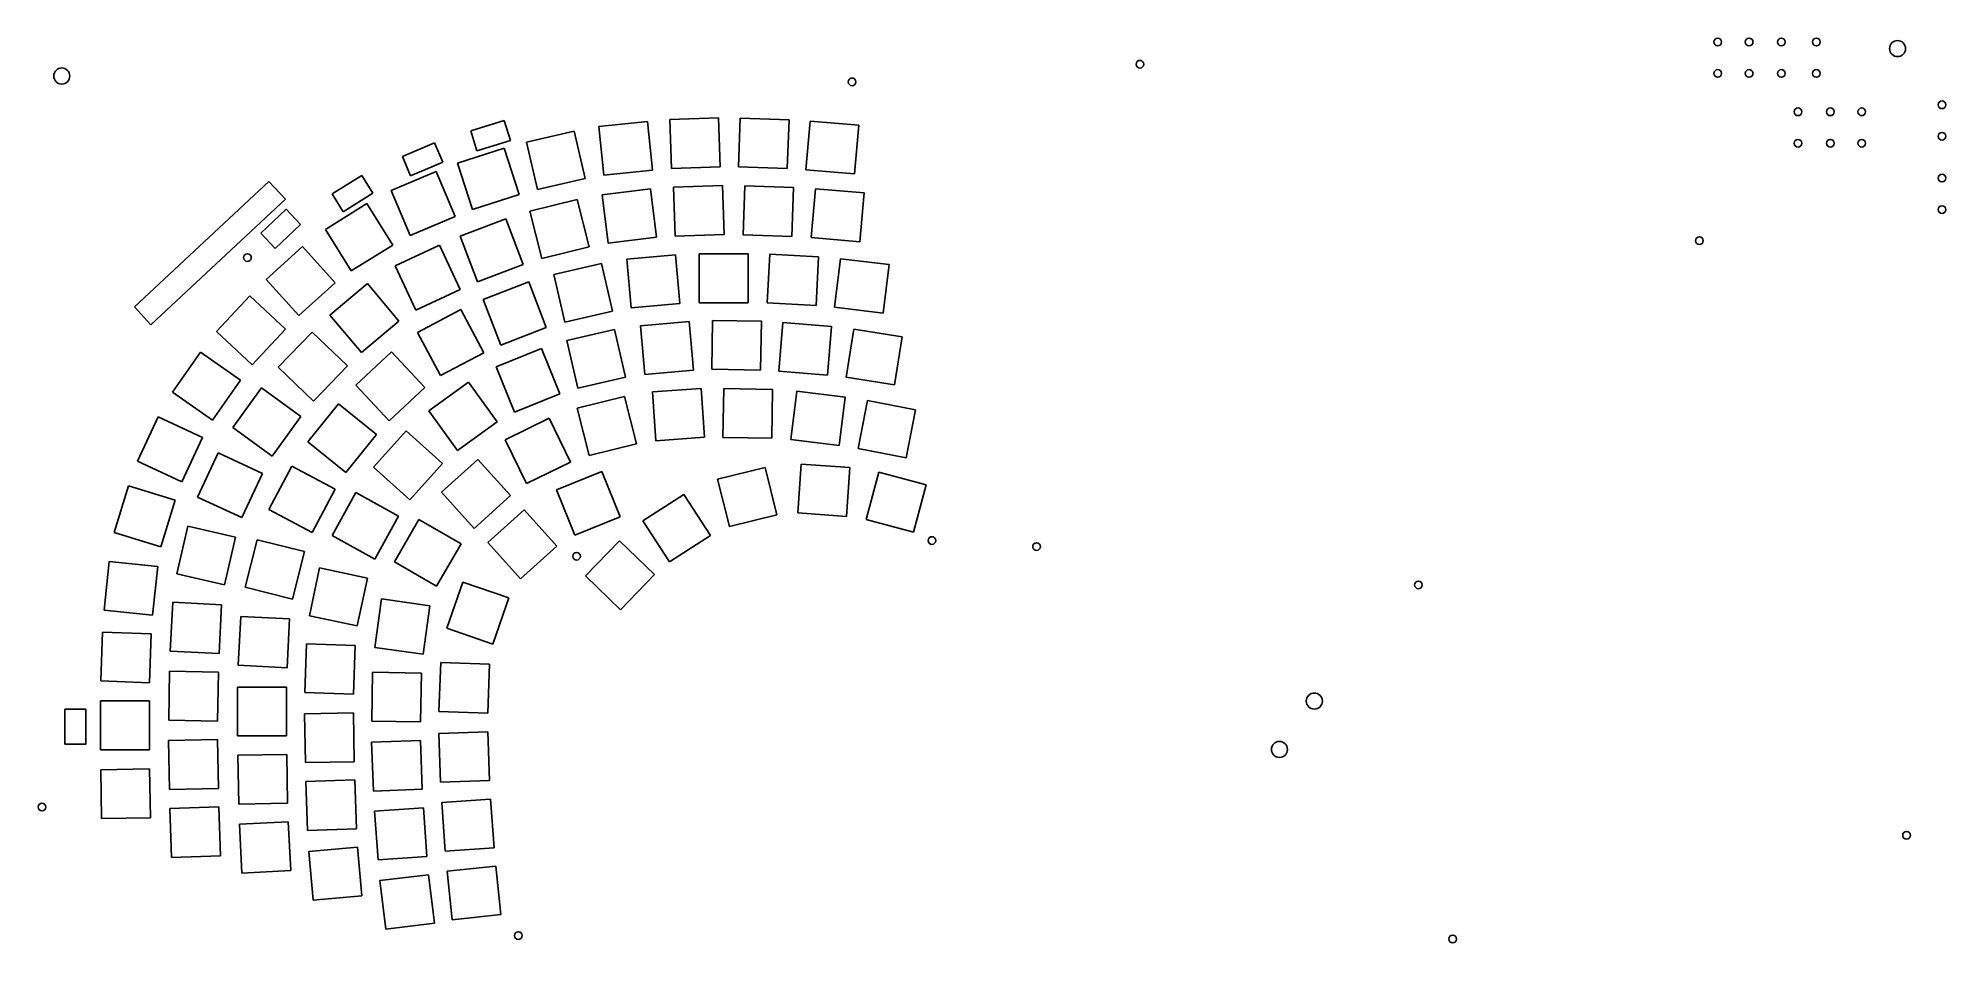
# Model space of a CAD drawing. Extents: x -388 to 580, y -1074 to -22.
# Drawn here: x 34 to 580, y -282 to -22 of the extents above; entities outside this region: 8.
import ezdxf

# ---------------------------------------------------------------- set-up
doc = ezdxf.new("R2010")
doc.units = 0
doc.layers.add('BLACK', color=7, linetype='CONTINUOUS')

msp = doc.modelspace()

# ---------------------------------------------------------------- linework, layer by layer
at = {"layer": 'BLACK', "linetype": 'CONTINUOUS'}
for p, q in [((167.327, -45.9824), (157.764, -48.9066)), ((157.764, -48.9066), (159.518, -54.6444)), ((169.081, -51.7202), (167.327, -45.9824)), ((187.343, -49.0106), (173.702, -52.1601)), ((187.343, -49.0106), (173.702, -52.1601)), ((190.493, -62.6518), (187.343, -49.0106)), ((208.366, -46.27), (194.442, -47.7331)), ((208.366, -46.27), (194.442, -47.7331)), ((194.442, -47.7331), (195.905, -61.6566)), ((194.442, -47.7331), (195.905, -61.6566)), ((209.829, -60.1936), (208.366, -46.27)), ((228.735, -45.2412), (214.744, -45.73)), ((228.735, -45.2412), (214.744, -45.73)), ((214.744, -45.73), (215.233, -59.7208)), ((214.744, -45.73), (215.233, -59.7208)), ((229.223, -59.232), (228.735, -45.2412)), ((234.933, -45.2746), (234.443, -59.2658)), ((234.933, -45.2746), (234.443, -59.2658)), ((248.924, -45.7639), (234.933, -45.2746)), ((248.924, -45.7639), (234.933, -45.2746)), ((248.435, -59.7551), (248.924, -45.7639)), ((254.942, -46.1411), (253.722, -60.0882)), ((254.942, -46.1411), (253.722, -60.0882)), ((268.889, -47.3615), (254.942, -46.1411)), ((268.889, -47.3615), (254.942, -46.1411)), ((267.669, -61.3085), (268.889, -47.3615)), ((147.368, -52.4263), (138.163, -56.3333)), ((149.713, -57.9496), (147.368, -52.4263)), ((167.277, -53.884), (153.962, -58.2103)), ((167.277, -53.884), (153.962, -58.2103)), ((159.518, -54.6444), (169.081, -51.7202)), ((171.603, -67.1991), (167.277, -53.884)), ((173.702, -52.1601), (176.852, -65.8012)), ((173.702, -52.1601), (176.852, -65.8012)), ((138.163, -56.3333), (140.507, -61.8566)), ((140.507, -61.8566), (149.713, -57.9496)), ((153.962, -58.2103), (158.288, -71.5254)), ((153.962, -58.2103), (158.288, -71.5254)), ((215.233, -59.7208), (229.223, -59.232)), ((234.443, -59.2658), (248.435, -59.7551)), ((253.722, -60.0882), (267.669, -61.3085)), ((99.9359, -63.4333), (61.357, -99.4089)), ((104.71, -68.5523), (99.9359, -63.4333)), ((126.505, -61.7428), (118.024, -67.0426)), ((129.685, -66.8311), (126.505, -61.7428)), ((147.787, -60.5973), (134.9, -66.0671)), ((147.787, -60.5973), (134.9, -66.0671)), ((153.257, -73.4844), (147.787, -60.5973)), ((176.852, -65.8012), (190.493, -62.6518)), ((209.258, -65.5527), (195.363, -67.2598)), ((209.258, -65.5527), (195.363, -67.2598)), ((195.905, -61.6566), (209.829, -60.1936)), ((210.965, -79.4485), (209.258, -65.5527)), ((229.848, -64.6263), (215.857, -65.1152)), ((229.848, -64.6263), (215.857, -65.1152)), ((215.857, -65.1152), (216.346, -79.106)), ((215.857, -65.1152), (216.346, -79.106)), ((230.337, -78.6172), (229.848, -64.6263)), ((236.244, -64.7183), (235.754, -78.7096)), ((236.244, -64.7183), (235.754, -78.7096)), ((250.235, -65.2076), (236.244, -64.7183)), ((250.235, -65.2076), (236.244, -64.7183)), ((249.746, -79.1989), (250.235, -65.2076)), ((256.494, -65.5367), (255.274, -79.4837)), ((256.494, -65.5367), (255.274, -79.4837)), ((270.441, -66.757), (256.494, -65.5367)), ((270.441, -66.757), (256.494, -65.5367)), ((66.314, -104.357), (104.71, -68.5523)), ((127.973, -69.7909), (116.1, -77.21)), ((127.973, -69.7909), (116.1, -77.21)), ((118.024, -67.0426), (121.204, -72.1309)), ((121.204, -72.1309), (129.685, -66.8311)), ((135.392, -81.6633), (127.973, -69.7909)), ((134.9, -66.0671), (140.37, -78.9542)), ((134.9, -66.0671), (140.37, -78.9542)), ((158.288, -71.5254), (171.603, -67.1991)), ((188.256, -68.59), (174.672, -71.9773)), ((188.256, -68.59), (174.672, -71.9773)), ((191.643, -82.1739), (188.256, -68.59)), ((195.363, -67.2598), (197.07, -81.1555)), ((195.363, -67.2598), (197.07, -81.1555)), ((269.221, -80.7041), (270.441, -66.757)), ((104.893, -71.4351), (97.5789, -78.2554)), ((101.671, -82.6437), (108.984, -75.8234)), ((108.984, -75.8234), (104.893, -71.4351)), ((140.37, -78.9542), (153.257, -73.4844)), ((167.766, -74.1347), (154.696, -79.1518)), ((167.766, -74.1347), (154.696, -79.1518)), ((172.783, -87.2047), (167.766, -74.1347)), ((174.672, -71.9773), (178.059, -85.5613)), ((174.672, -71.9773), (178.059, -85.5613)), ((97.5789, -78.2554), (101.671, -82.6437)), ((116.1, -77.21), (123.519, -89.0824)), ((116.1, -77.21), (123.519, -89.0824)), ((123.519, -89.0824), (135.392, -81.6633)), ((148.808, -81.7063), (136.12, -87.6225)), ((148.808, -81.7063), (136.12, -87.6225)), ((154.724, -94.3944), (148.808, -81.7063)), ((154.696, -79.1518), (159.713, -92.2218)), ((154.696, -79.1518), (159.713, -92.2218)), ((197.07, -81.1555), (210.965, -79.4485)), ((216.346, -79.106), (230.337, -78.6172)), ((235.754, -78.7096), (249.746, -79.1989)), ((255.274, -79.4837), (269.221, -80.7041)), ((109.496, -82.1294), (99.0916, -91.4977)), ((109.496, -82.1294), (99.0916, -91.4977)), ((118.863, -92.5337), (109.496, -82.1294)), ((159.713, -92.2218), (172.783, -87.2047)), ((178.059, -85.5613), (191.643, -82.1739)), ((195.183, -86.9543), (181.542, -90.1037)), ((195.183, -86.9543), (181.542, -90.1037)), ((198.332, -100.595), (195.183, -86.9543)), ((216.406, -84.5101), (202.459, -85.7302)), ((216.406, -84.5101), (202.459, -85.7302)), ((202.459, -85.7302), (203.679, -99.6776)), ((202.459, -85.7302), (203.679, -99.6776)), ((217.626, -98.4576), (216.406, -84.5101)), ((223.201, -84.1862), (223.2, -98.187)), ((223.201, -84.1862), (223.2, -98.187)), ((237.201, -84.1863), (223.201, -84.1862)), ((237.201, -84.1863), (223.201, -84.1862)), ((237.201, -98.1872), (237.201, -84.1863)), ((243.408, -84.2765), (242.675, -98.2574)), ((243.408, -84.2765), (242.675, -98.2574)), ((257.389, -85.0096), (243.408, -84.2765)), ((257.389, -85.0096), (243.408, -84.2765)), ((256.656, -98.9905), (257.389, -85.0096)), ((263.691, -85.5833), (261.985, -99.4792)), ((263.691, -85.5833), (261.985, -99.4792)), ((277.587, -87.2897), (263.691, -85.5833)), ((277.587, -87.2897), (263.691, -85.5833)), ((275.881, -101.186), (277.587, -87.2897)), ((99.0916, -91.4977), (108.459, -101.902)), ((99.0916, -91.4977), (108.459, -101.902)), ((108.459, -101.902), (118.863, -92.5337)), ((128.137, -92.7269), (117.412, -101.727)), ((128.137, -92.7269), (117.412, -101.727)), ((137.136, -103.452), (128.137, -92.7269)), ((136.12, -87.6225), (142.036, -100.311)), ((136.12, -87.6225), (142.036, -100.311)), ((174.366, -92.2455), (161.296, -97.2626)), ((174.366, -92.2455), (161.296, -97.2626)), ((179.383, -105.315), (174.366, -92.2455)), ((181.542, -90.1037), (184.691, -103.745)), ((181.542, -90.1037), (184.691, -103.745)), ((94.414, -96.1998), (84.866, -106.439)), ((94.414, -96.1998), (84.866, -106.439)), ((104.653, -105.747), (94.414, -96.1998)), ((142.036, -100.311), (154.724, -94.3944)), ((161.296, -97.2626), (166.313, -110.333)), ((161.296, -97.2626), (166.313, -110.333)), ((223.2, -98.187), (237.201, -98.1872)), ((242.675, -98.2574), (256.656, -98.9905)), ((61.357, -99.4089), (66.131, -104.528)), ((117.412, -101.727), (126.412, -112.451)), ((117.412, -101.727), (126.412, -112.451)), ((126.412, -112.451), (137.136, -103.452)), ((154.881, -100.156), (142.52, -106.728)), ((154.881, -100.156), (142.52, -106.728)), ((161.454, -112.517), (154.881, -100.156)), ((184.691, -103.745), (198.332, -100.595)), ((203.679, -99.6776), (217.626, -98.4576)), ((220.336, -103.57), (206.389, -104.79)), ((220.336, -103.57), (206.389, -104.79)), ((221.556, -117.517), (220.336, -103.57)), ((227.022, -103.246), (226.778, -117.243)), ((227.022, -103.246), (226.778, -117.243)), ((241.02, -103.49), (227.022, -103.246)), ((241.02, -103.49), (227.022, -103.246)), ((240.775, -117.488), (241.02, -103.49)), ((247.181, -103.819), (245.961, -117.766)), ((247.181, -103.819), (245.961, -117.766)), ((261.128, -105.039), (247.181, -103.819)), ((261.128, -105.039), (247.181, -103.819)), ((261.985, -99.4792), (275.881, -101.186)), ((66.131, -104.528), (66.314, -104.357)), ((84.866, -106.439), (95.105, -115.987)), ((84.866, -106.439), (95.105, -115.987)), ((95.105, -115.987), (104.653, -105.747)), ((112.314, -106.584), (102.589, -116.654)), ((112.314, -106.584), (102.589, -116.654)), ((122.385, -116.309), (112.314, -106.584)), ((142.52, -106.728), (149.092, -119.09)), ((142.52, -106.728), (149.092, -119.09)), ((166.313, -110.333), (179.383, -105.315)), ((198.94, -105.837), (185.299, -108.987)), ((198.94, -105.837), (185.299, -108.987)), ((185.299, -108.987), (188.448, -122.628)), ((185.299, -108.987), (188.448, -122.628)), ((202.09, -119.478), (198.94, -105.837)), ((206.389, -104.79), (207.609, -118.737)), ((206.389, -104.79), (207.609, -118.737)), ((259.908, -118.986), (261.128, -105.039)), ((267.481, -105.731), (265.29, -119.558)), ((267.481, -105.731), (265.29, -119.558)), ((281.307, -107.922), (267.481, -105.731)), ((281.307, -107.922), (267.481, -105.731)), ((279.117, -121.748), (281.307, -107.922)), ((80.3139, -112.314), (72.2839, -123.782)), ((80.3139, -112.314), (72.2839, -123.782)), ((91.7818, -120.345), (80.3139, -112.314)), ((135.079, -112.289), (124.84, -121.837)), ((135.079, -112.289), (124.84, -121.837)), ((144.627, -122.528), (135.079, -112.289)), ((149.092, -119.09), (161.454, -112.517)), ((178.013, -111.3), (165.032, -116.544)), ((178.013, -111.3), (165.032, -116.544)), ((183.257, -124.281), (178.013, -111.3)), ((102.589, -116.654), (112.66, -126.379)), ((102.589, -116.654), (112.66, -126.379)), ((112.66, -126.379), (122.385, -116.309)), ((165.032, -116.544), (170.276, -129.525)), ((165.032, -116.544), (170.276, -129.525)), ((188.448, -122.628), (202.09, -119.478)), ((207.609, -118.737), (221.556, -117.517)), ((226.778, -117.243), (240.775, -117.488)), ((245.961, -117.766), (259.908, -118.986)), ((265.29, -119.558), (279.117, -121.748)), ((72.2839, -123.782), (83.7518, -131.813)), ((72.2839, -123.782), (83.7518, -131.813)), ((83.7518, -131.813), (91.7818, -120.345)), ((97.7733, -122.602), (89.5442, -133.928)), ((97.7733, -122.602), (89.5442, -133.928)), ((109.099, -130.831), (97.7733, -122.602)), ((124.84, -121.837), (134.388, -132.076)), ((124.84, -121.837), (134.388, -132.076)), ((134.388, -132.076), (144.627, -122.528)), ((157.075, -120.981), (145.749, -129.21)), ((157.075, -120.981), (145.749, -129.21)), ((165.304, -132.307), (157.075, -120.981)), ((170.276, -129.525), (183.257, -124.281)), ((201.821, -125.015), (188.237, -128.402)), ((201.821, -125.015), (188.237, -128.402)), ((205.209, -138.599), (201.821, -125.015)), ((223.744, -122.791), (209.778, -123.769)), ((223.744, -122.791), (209.778, -123.769)), ((209.778, -123.769), (210.755, -137.735)), ((209.778, -123.769), (210.755, -137.735)), ((224.722, -136.758), (223.744, -122.791)), ((230.228, -122.775), (229.983, -136.773)), ((230.228, -122.775), (229.983, -136.773)), ((244.225, -123.02), (230.228, -122.775)), ((244.225, -123.02), (230.228, -122.775)), ((243.981, -137.018), (244.225, -123.02)), ((251.13, -123.527), (249.423, -137.423)), ((251.13, -123.527), (249.423, -137.423)), ((265.026, -125.234), (251.13, -123.527)), ((265.026, -125.234), (251.13, -123.527)), ((263.319, -139.13), (265.026, -125.234)), ((68.1975, -130.875), (62.2807, -143.564)), ((68.1975, -130.875), (62.2807, -143.564)), ((80.8859, -136.792), (68.1975, -130.875)), ((100.87, -142.158), (109.099, -130.831)), ((119.842, -127.171), (111.032, -138.051)), ((119.842, -127.171), (111.032, -138.051)), ((130.722, -135.981), (119.842, -127.171)), ((145.749, -129.21), (153.978, -140.537)), ((145.749, -129.21), (153.978, -140.537)), ((188.237, -128.402), (191.625, -141.986)), ((188.237, -128.402), (191.625, -141.986)), ((271.418, -126.197), (268.746, -139.94)), ((271.418, -126.197), (268.746, -139.94)), ((285.161, -128.868), (271.418, -126.197)), ((285.161, -128.868), (271.418, -126.197)), ((282.489, -142.611), (285.161, -128.868)), ((89.5442, -133.928), (100.87, -142.158)), ((89.5442, -133.928), (100.87, -142.158)), ((121.912, -146.861), (130.722, -135.981)), ((139.268, -134.899), (129.9, -145.303)), ((139.268, -134.899), (129.9, -145.303)), ((149.671, -144.268), (139.268, -134.899)), ((153.978, -140.537), (165.304, -132.307)), ((180.183, -131.302), (167.6, -137.439)), ((180.183, -131.302), (167.6, -137.439)), ((186.321, -143.885), (180.183, -131.302)), ((74.9691, -149.48), (80.8859, -136.792)), ((85.3638, -141.166), (79.4471, -153.855)), ((85.3638, -141.166), (79.4471, -153.855)), ((98.0523, -147.082), (85.3638, -141.166)), ((111.032, -138.051), (121.912, -146.861)), ((111.032, -138.051), (121.912, -146.861)), ((167.6, -137.439), (173.737, -150.022)), ((167.6, -137.439), (173.737, -150.022)), ((191.625, -141.986), (205.209, -138.599)), ((210.755, -137.735), (224.722, -136.758)), ((229.983, -136.773), (243.981, -137.018)), ((249.423, -137.423), (263.319, -139.13)), ((268.746, -139.94), (282.489, -142.611)), ((62.2807, -143.564), (74.9691, -149.48)), ((62.2807, -143.564), (74.9691, -149.48)), ((92.1355, -159.771), (98.0523, -147.082)), ((106.504, -145.066), (99.9316, -157.428)), ((106.504, -145.066), (99.9316, -157.428)), ((118.866, -151.639), (106.504, -145.066)), ((129.9, -145.303), (140.303, -154.671)), ((129.9, -145.303), (140.303, -154.671)), ((140.303, -154.671), (149.671, -144.268)), ((159.792, -143.063), (149.388, -152.431)), ((159.792, -143.063), (149.388, -152.431)), ((169.161, -153.468), (159.792, -143.063)), ((173.737, -150.022), (186.321, -143.885)), ((195.274, -146.591), (182.293, -151.835)), ((195.274, -146.591), (182.293, -151.835)), ((200.518, -159.572), (195.274, -146.591)), ((242.063, -145.37), (228.479, -148.757)), ((242.063, -145.37), (228.479, -148.757)), ((245.451, -158.954), (242.063, -145.37)), ((252.421, -144.455), (251.445, -158.42)), ((252.421, -144.455), (251.445, -158.42)), ((266.387, -145.431), (252.421, -144.455)), ((266.387, -145.431), (252.421, -144.455)), ((265.41, -159.397), (266.387, -145.431)), ((274.673, -146.784), (271.05, -160.307)), ((274.673, -146.784), (271.05, -160.307)), ((288.196, -150.407), (274.673, -146.784)), ((288.196, -150.407), (274.673, -146.784)), ((59.667, -150.628), (55.5737, -164.017)), ((59.667, -150.628), (55.5737, -164.017)), ((73.0552, -154.722), (59.667, -150.628)), ((112.293, -164.001), (118.866, -151.639)), ((124.793, -152.599), (118.006, -164.844)), ((124.793, -152.599), (118.006, -164.844)), ((137.038, -159.386), (124.793, -152.599)), ((149.388, -152.431), (158.756, -162.836)), ((149.388, -152.431), (158.756, -162.836)), ((182.293, -151.835), (187.537, -164.816)), ((182.293, -151.835), (187.537, -164.816)), ((228.479, -148.757), (231.867, -162.341)), ((228.479, -148.757), (231.867, -162.341)), ((284.573, -163.93), (288.196, -150.407)), ((68.962, -168.11), (73.0552, -154.722)), ((79.4471, -153.855), (92.1355, -159.771)), ((79.4471, -153.855), (92.1355, -159.771)), ((99.9316, -157.428), (112.293, -164.001)), ((99.9316, -157.428), (112.293, -164.001)), ((158.756, -162.836), (169.161, -153.468)), ((173.014, -157.548), (162.61, -166.916)), ((173.014, -157.548), (162.61, -166.916)), ((182.382, -167.953), (173.014, -157.548)), ((218.783, -153.102), (207.042, -160.726)), ((218.783, -153.102), (207.042, -160.726)), ((226.407, -164.843), (218.783, -153.102)), ((251.445, -158.42), (265.41, -159.397)), ((76.7107, -162.209), (73.5613, -175.85)), ((76.7107, -162.209), (73.5613, -175.85)), ((90.3519, -165.358), (76.7107, -162.209)), ((130.251, -171.631), (137.038, -159.386)), ((142.848, -160.299), (135.848, -172.423)), ((142.848, -160.299), (135.848, -172.423)), ((154.972, -167.299), (142.848, -160.299)), ((187.537, -164.816), (200.518, -159.572)), ((207.042, -160.726), (214.666, -172.467)), ((207.042, -160.726), (214.666, -172.467)), ((231.867, -162.341), (245.451, -158.954)), ((271.05, -160.307), (284.573, -163.93)), ((55.5737, -164.017), (68.962, -168.11)), ((55.5737, -164.017), (68.962, -168.11)), ((87.2025, -179), (90.3519, -165.358)), ((96.5168, -166.125), (93.1299, -179.709)), ((96.5168, -166.125), (93.1299, -179.709)), ((110.101, -169.511), (96.5168, -166.125)), ((118.006, -164.844), (130.251, -171.631)), ((118.006, -164.844), (130.251, -171.631)), ((147.972, -179.423), (154.972, -167.299)), ((162.61, -166.916), (171.978, -177.321)), ((162.61, -166.916), (171.978, -177.321)), ((171.978, -177.321), (182.382, -167.953)), ((200.32, -166.37), (190.595, -176.44)), ((200.32, -166.37), (190.595, -176.44)), ((210.39, -176.095), (200.32, -166.37)), ((214.666, -172.467), (226.407, -164.843)), ((54.1463, -172.341), (52.6828, -186.264)), ((54.1463, -172.341), (52.6828, -186.264)), ((68.0695, -173.805), (54.1463, -172.341)), ((66.6061, -187.728), (68.0695, -173.805)), ((106.714, -183.096), (110.101, -169.511)), ((114.45, -174.161), (111.54, -187.854)), ((114.45, -174.161), (111.54, -187.854)), ((128.144, -177.071), (114.45, -174.161)), ((135.848, -172.423), (147.972, -179.423)), ((135.848, -172.423), (147.972, -179.423)), ((73.5613, -175.85), (87.2025, -179)), ((73.5613, -175.85), (87.2025, -179)), ((93.1299, -179.709), (106.714, -183.096)), ((93.1299, -179.709), (106.714, -183.096)), ((125.234, -190.765), (128.144, -177.071)), ((155.429, -178.205), (150.872, -191.441)), ((155.429, -178.205), (150.872, -191.441)), ((168.666, -182.762), (155.429, -178.205)), ((190.595, -176.44), (200.665, -186.166)), ((190.595, -176.44), (200.665, -186.166)), ((200.665, -186.166), (210.39, -176.095)), ((72.3768, -184.002), (71.6441, -197.983)), ((72.3768, -184.002), (71.6441, -197.983)), ((86.3576, -184.735), (72.3768, -184.002)), ((85.625, -198.715), (86.3576, -184.735)), ((132.187, -183.072), (130.239, -196.936)), ((132.187, -183.072), (130.239, -196.936)), ((146.051, -185.021), (132.187, -183.072)), ((144.102, -198.885), (146.051, -185.021)), ((164.108, -195.999), (168.666, -182.762)), ((52.6828, -186.264), (66.6061, -187.728)), ((52.6828, -186.264), (66.6061, -187.728)), ((91.8577, -188.052), (91.125, -202.033)), ((91.8577, -188.052), (91.125, -202.033)), ((105.839, -188.785), (91.8577, -188.052)), ((105.106, -202.765), (105.839, -188.785)), ((111.54, -187.854), (125.234, -190.765)), ((111.54, -187.854), (125.234, -190.765)), ((52.2187, -192.567), (51.73, -206.558)), ((52.2187, -192.567), (51.73, -206.558)), ((66.2102, -193.055), (52.2187, -192.567)), ((65.7215, -207.047), (66.2102, -193.055)), ((110.678, -195.899), (110.189, -209.891)), ((110.678, -195.899), (110.189, -209.891)), ((124.67, -196.388), (110.678, -195.899)), ((124.18, -210.379), (124.67, -196.388)), ((150.872, -191.441), (164.108, -195.999)), ((150.872, -191.441), (164.108, -195.999)), ((71.6441, -197.983), (85.625, -198.715)), ((71.6441, -197.983), (85.625, -198.715)), ((91.125, -202.033), (105.106, -202.765)), ((91.125, -202.033), (105.106, -202.765)), ((130.239, -196.936), (144.102, -198.885)), ((130.239, -196.936), (144.102, -198.885)), ((149.121, -201.265), (148.632, -215.256)), ((149.121, -201.265), (148.632, -215.256)), ((163.112, -201.754), (149.121, -201.265)), ((162.623, -215.745), (163.112, -201.754)), ((51.73, -206.558), (65.7215, -207.047)), ((51.73, -206.558), (65.7215, -207.047)), ((71.4622, -203.79), (71.2179, -217.788)), ((71.4622, -203.79), (71.2179, -217.788)), ((85.46, -204.035), (71.4622, -203.79)), ((85.2157, -218.032), (85.46, -204.035)), ((129.606, -204.052), (129.362, -218.05)), ((129.606, -204.052), (129.362, -218.05)), ((143.604, -204.297), (129.606, -204.052)), ((143.359, -218.294), (143.604, -204.297)), ((51.6821, -212.244), (51.6821, -226.244)), ((51.6821, -212.244), (51.6821, -226.244)), ((65.6821, -212.244), (51.6821, -212.244)), ((65.6821, -226.244), (65.6821, -212.244)), ((90.9333, -208.304), (90.9333, -222.304)), ((90.9333, -208.304), (90.9333, -222.304)), ((104.934, -208.304), (90.9333, -208.304)), ((104.934, -222.304), (104.934, -208.304)), ((110.189, -209.891), (124.18, -210.379)), ((110.189, -209.891), (124.18, -210.379)), ((41.4411, -214.62), (41.4411, -224.62)), ((47.4412, -214.62), (41.4411, -214.62)), ((47.4412, -224.62), (47.4412, -214.62)), ((71.2179, -217.788), (85.2157, -218.032)), ((71.2179, -217.788), (85.2157, -218.032)), ((124.106, -215.713), (110.108, -215.957)), ((110.108, -215.957), (110.352, -229.955)), ((110.108, -215.957), (110.352, -229.955)), ((124.35, -229.71), (124.106, -215.713)), ((129.362, -218.05), (143.359, -218.294)), ((129.362, -218.05), (143.359, -218.294)), ((148.632, -215.256), (162.623, -215.745)), ((148.632, -215.256), (162.623, -215.745)), ((85.1832, -223.369), (71.1854, -223.613)), ((71.1854, -223.613), (71.4298, -237.611)), ((71.1854, -223.613), (71.4298, -237.611)), ((85.4276, -237.367), (85.1832, -223.369)), ((90.9333, -222.304), (104.934, -222.304)), ((90.9333, -222.304), (104.934, -222.304)), ((143.339, -223.606), (129.348, -224.095)), ((143.827, -237.597), (143.339, -223.606)), ((162.62, -221.092), (148.629, -221.58)), ((148.629, -221.58), (149.117, -235.572)), ((148.629, -221.58), (149.117, -235.572)), ((163.108, -235.083), (162.62, -221.092)), ((41.4411, -224.62), (47.4412, -224.62)), ((51.6821, -226.244), (65.6821, -226.244)), ((51.6821, -226.244), (65.6821, -226.244)), ((105.025, -227.603), (91.0265, -227.847)), ((91.0265, -227.847), (91.2709, -241.845)), ((91.0265, -227.847), (91.2709, -241.845)), ((105.269, -241.6), (105.025, -227.603)), ((129.348, -224.095), (129.836, -238.086)), ((129.348, -224.095), (129.836, -238.086)), ((65.7481, -231.739), (51.7502, -231.983)), ((51.7502, -231.983), (51.9946, -245.981)), ((51.7502, -231.983), (51.9946, -245.981)), ((65.9924, -245.737), (65.7481, -231.739)), ((110.352, -229.955), (124.35, -229.71)), ((110.352, -229.955), (124.35, -229.71)), ((124.516, -234.899), (110.525, -235.387)), ((125.004, -248.89), (124.516, -234.899)), ((71.4298, -237.611), (85.4276, -237.367)), ((71.4298, -237.611), (85.4276, -237.367)), ((110.525, -235.387), (111.013, -249.379)), ((110.525, -235.387), (111.013, -249.379)), ((129.836, -238.086), (143.827, -237.597)), ((129.836, -238.086), (143.827, -237.597)), ((149.117, -235.572), (163.108, -235.083)), ((149.117, -235.572), (163.108, -235.083)), ((163.423, -240.379), (149.457, -241.355)), ((164.401, -254.345), (163.423, -240.379)), ((51.9946, -245.981), (65.9924, -245.737)), ((51.9946, -245.981), (65.9924, -245.737)), ((85.5245, -242.65), (71.533, -243.139)), ((71.533, -243.139), (72.0216, -257.13)), ((71.533, -243.139), (72.0216, -257.13)), ((86.0131, -256.642), (85.5245, -242.65)), ((91.2709, -241.845), (105.269, -241.6)), ((91.2709, -241.845), (105.269, -241.6)), ((144.159, -242.853), (130.193, -243.829)), ((130.193, -243.829), (131.17, -257.795)), ((130.193, -243.829), (131.17, -257.795)), ((145.136, -256.819), (144.159, -242.853)), ((149.457, -241.355), (150.435, -255.321)), ((149.457, -241.355), (150.435, -255.321)), ((105.448, -246.874), (91.4665, -247.607)), ((91.4665, -247.607), (92.199, -261.587)), ((91.4665, -247.607), (92.199, -261.587)), ((106.181, -260.855), (105.448, -246.874)), ((111.013, -249.379), (125.004, -248.89)), ((111.013, -249.379), (125.004, -248.89)), ((72.0216, -257.13), (86.0131, -256.642)), ((72.0216, -257.13), (86.0131, -256.642)), ((125.339, -254.2), (111.391, -255.42)), ((111.391, -255.42), (112.611, -269.366)), ((111.391, -255.42), (112.611, -269.366)), ((126.559, -268.147), (125.339, -254.2)), ((131.17, -257.795), (145.136, -256.819)), ((131.17, -257.795), (145.136, -256.819)), ((150.435, -255.321), (164.401, -254.345)), ((150.435, -255.321), (164.401, -254.345)), ((92.199, -261.587), (106.181, -260.855)), ((92.199, -261.587), (106.181, -260.855)), ((145.616, -262.049), (131.72, -263.756)), ((147.323, -275.945), (145.616, -262.049)), ((164.902, -259.568), (150.979, -261.031)), ((150.979, -261.031), (152.442, -274.955)), ((150.979, -261.031), (152.442, -274.955)), ((166.365, -273.491), (164.902, -259.568)), ((131.72, -263.756), (133.427, -277.651)), ((131.72, -263.756), (133.427, -277.651)), ((112.611, -269.366), (126.559, -268.147)), ((112.611, -269.366), (126.559, -268.147)), ((133.427, -277.651), (147.323, -275.945)), ((133.427, -277.651), (147.323, -275.945)), ((152.442, -274.955), (166.365, -273.491)), ((152.442, -274.955), (166.365, -273.491))]:
    msp.add_line(p, q, dxfattribs=at)
at = {"layer": 'BLACK'}
for centre, radius in [((515, -23.5), 1.1), ((524, -23.5), 1.1), ((533.25, -23.5), 1.1), ((543.25, -23.5), 1.1), ((566.51, -25.3996), 2.3), ((40.5677, -33.247), 2.3), ((349.459, -29.8606), 1.1), ((515, -32.5), 1.1), ((524, -32.5), 1.1), ((533.25, -32.5), 1.1), ((543.25, -32.5), 1.1), ((267, -34.9157), 1.1), ((538, -43.5), 1.1), ((547.25, -43.5), 1.1), ((556.25, -43.5), 1.1), ((579.25, -41.5), 1.1), ((538, -52.5), 1.1), ((547.25, -52.5), 1.1), ((556.25, -52.5), 1.1), ((579.25, -50.5), 1.1), ((579.25, -62.5), 1.1), ((579.25, -71.5), 1.1), ((509.746, -80.4118), 1.1), ((93.7722, -85.2605), 1.1), ((289.866, -166.319), 1.1), ((319.83, -168.059), 1.1), ((188.054, -170.818), 1.1), ((429.24, -179.043), 1.1), ((399.422, -212.309), 2.3), ((389.43, -226.176), 2.3), ((34.9015, -242.682), 1.1), ((569.088, -250.768), 1.1), ((171.36, -279.504), 1.1), ((439.062, -280.479), 1.1), ((-359.906, -823.82), 1.1), ((-359.906, -823.82), 1.1), ((-387.119, -962.515), 1.1), ((-387.119, -962.515), 1.1), ((-136.456, -1040.86), 1.1), ((-136.456, -1040.86), 1.1), ((-265.944, -1072.84), 1.1), ((-265.944, -1072.84), 1.1)]:
    msp.add_circle(centre, radius, dxfattribs=at)

doc.saveas('drawing.dxf')
